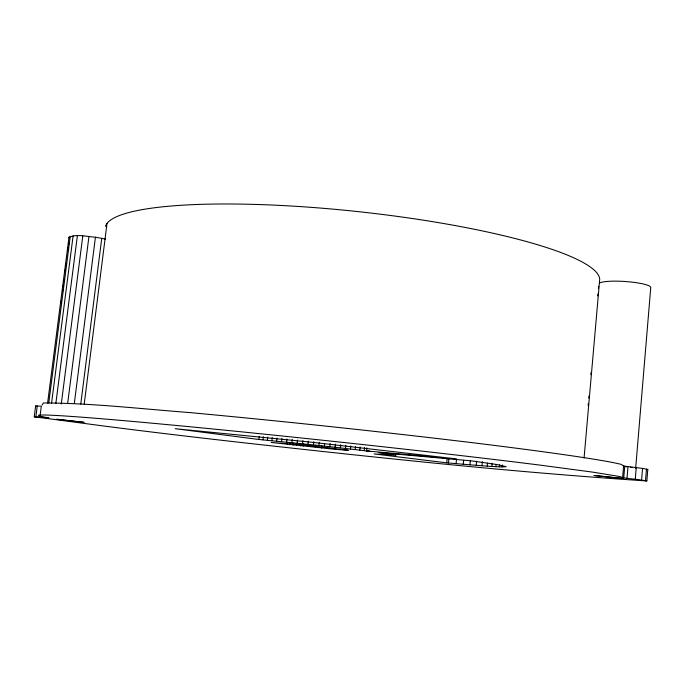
<?xml version="1.0" encoding="UTF-8"?>
<svg xmlns="http://www.w3.org/2000/svg" width="685" height="685" viewBox="0 0 685 685"><rect width="100%" height="100%" fill="white"/><g stroke="black" fill="none" stroke-linecap="round" stroke-linejoin="round"><path stroke-width="1.03" d="M642.547 468.403L647.787 469.456L646.846 480.947L641.58 480.057L642.547 468.403L623.59 466.023L621.346 464.421A294.781 8.297 6.1 0 0 466.956 442.03C374.601 431.002 282.109 421.147 189.488 412.55C140.827 408.876 92.21 403.088 43.352 402.968L42.085 405.075M645.518 480.63L646.469 469.054M641.58 480.057L622.596 477.787L623.59 466.023M623.735 477.942L624.729 466.185M627.006 478.293L627.991 466.553M635.663 468.249L650.75 287.546A26.047 4.307 3.9 0 0 631.082 282.023L624.206 281.432A26.047 4.307 3.9 0 0 599.426 283.119M635.26 479.26L636.245 467.547M588.167 405.529L588.346 403.397M588.817 398.079L588.997 395.947M590.864 374.661L591.052 372.529M597.757 295.903L597.945 293.779M598.416 288.453L598.596 286.33M584.074 457.982L599.709 279.309A248.629 42.838 6.1 0 0 357.202 211.528A248.629 42.838 6.1 0 0 105.473 226.418M378.814 452.511L395.802 455.242L374.13 453.941L446.723 462.837L469.953 464.824L487.189 466.134L487.48 463.017M487.189 466.134L491.839 466.442L492.138 463.291M491.839 466.442L495.906 466.673L496.103 464.558M495.906 466.673L499.331 466.836L499.519 464.892M499.331 466.836L502.105 466.922L502.293 464.961M469.953 464.824L470.347 460.774M476.212 465.329L476.597 461.236M481.966 465.766L482.36 461.639M446.723 462.837L447.108 458.873M448.495 462.991L448.88 459.027M456.064 463.659L456.458 459.661M463.231 464.267L463.617 460.243M395.665 455.319L395.87 453.342M366.912 447.819L366.586 450.953L369.943 451.381L355.215 449.6L355.541 446.449M359.813 450.148L360.139 447.005M364.197 450.679L364.523 447.545M334.785 449.3L348.382 450.285L304.363 444.933L271.192 442.459L334.785 449.3L335.008 447.211M355.215 449.6L335.128 447.296L335.47 444.128M340.359 447.887L340.702 444.719M345.471 448.469L345.805 445.31M350.429 449.043L350.754 445.884M366.586 450.953L456.647 458.924L312.266 442.279L175.249 428.699L258.93 439.487L313.465 444.925L313.807 441.748M315.331 447.339L315.554 445.259M335.128 447.296L318.945 445.515L319.287 442.339M321.548 447.99L321.779 445.909M324.399 446.106L324.621 443.991M327.533 448.598L327.755 446.517M329.802 446.706L330.144 443.529M289.618 444.753L289.841 442.69M291.844 442.673L292.195 439.505M293.06 445.122L293.291 443.058M296.399 445.464L296.622 443.401M297.153 443.212L297.504 440.044M300.475 445.858L300.698 443.794M302.547 443.777L302.89 440.601M303.121 446.106L303.344 444.034M307.796 446.526L308.336 441.174M267.356 440.258L267.715 437.124M271.911 440.695L272.262 437.544M276.654 441.157L277.005 437.998M281.569 441.637L281.92 438.477M286.647 442.142L286.989 438.982M287.315 444.505L287.546 442.442M258.93 439.487L259.281 436.362M263.031 439.856L263.382 436.722M74.34 403.311L95.429 237.224C86.832 236.667 77.182 233.765 68.997 237.224L47.599 403.071M80.77 404.082L101.74 238.32L95.429 237.224M84.221 404.039L107.014 223.43M51.563 403.182L73.107 235.863M55.836 403.551L77.388 235.674M61.273 404.056L82.799 235.854M67.644 403.636L88.964 236.385M34.25 416.797L35.654 405.991L41.323 406.162L39.901 417.105L34.25 416.797L91.961 424.443A295.038 5.591 6.1 0 0 245.316 442.964C378.925 457.811 512.714 472.205 646.846 480.947M35.86 416.814L37.273 405.931M61.102 302.813L61.376 300.698M62.463 292.238L62.737 290.123M63.148 286.947L63.422 284.832M63.833 281.663L64.099 279.548M65.195 271.089L65.469 268.974M65.88 265.797L66.145 263.682M67.926 249.931L68.192 247.816M68.603 244.648L68.877 242.533M48.763 403.011L70.247 236.385M646.469 469.593L647.787 469.456M502.105 466.922L506.198 466.69L497.43 464.61L471.76 460.894L379.267 452.571M39.901 417.105L48.866 417.91L40.62 416.403A295.038 5.591 6.1 0 1 204.49 428.168A295.038 5.591 6.1 0 1 540.773 465.209L593.047 472.179L620.31 476.623L622.596 477.787M313.465 444.925L318.945 445.515M101.74 238.32L105.533 239.168M35.654 405.991L36.528 406.333M68.997 237.224L69.425 238.294M624.951 466.596A26.415 0.711 5.8 0 1 626.775 466.819M630.414 467.298A26.415 0.711 5.8 0 1 631.964 467.512M594.126 475.493L622.87 478.498L594.126 475.493M57.454 419.323L56.786 419.314L84.127 422.362L57.454 419.323"/></g></svg>
